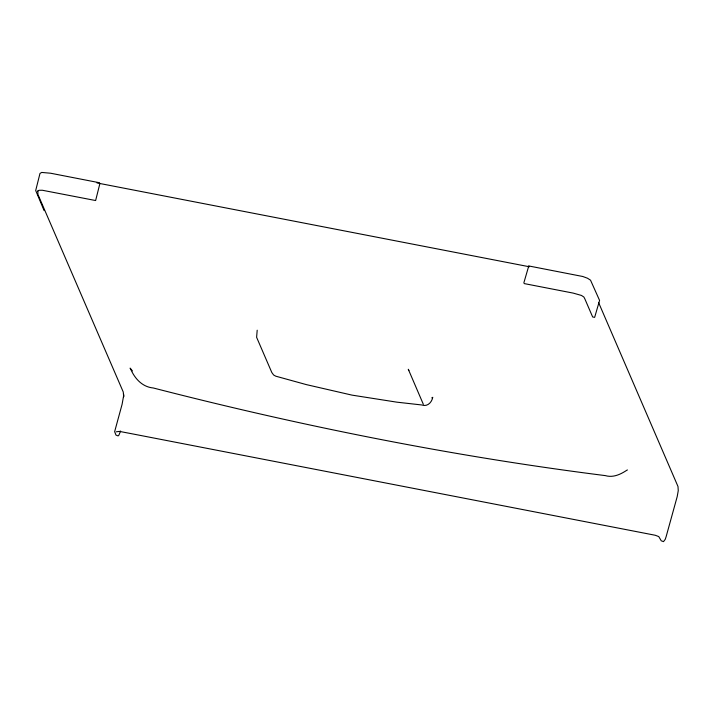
<?xml version="1.0" encoding="UTF-8"?>
<svg xmlns="http://www.w3.org/2000/svg" width="714" height="714" viewBox="0 0 714 714"><rect width="100%" height="100%" fill="white"/><g stroke="black" fill="none" stroke-linecap="round" stroke-linejoin="round"><path stroke-width="1.07" d="M123.665 394.226L123.674 396.761L123.263 392.022L37.896 194.36L37.904 191.057M123.665 395.529L122.094 404.311L114.642 431.675L115.989 435.103L118.105 435.915L118.836 435.29L120.612 431.006M37.663 191.049L39.047 190.29L42.349 190.254L95.631 200.536L99.88 183.596M116.257 431.809L119.416 431.39L134.25 434.228L655.238 535.259L658.754 536.571L661.253 540.81L663.511 541.623L665.225 539.373L666.108 536.732L677.202 496.605L678.264 490.625L677.988 486.493L598.6 302.593M523.862 282.798L528.735 266.054M432.443 397.644L431.916 397.93L432.782 397.287C431.738 402.464 427.4 407.069 421.715 404.963L396.886 402.169L351.975 395.119L306.351 384.614L275.747 376.18L273.614 374.984L271.811 372.503L256.612 337.303L257.192 330.207M627.454 469.964L626.963 470.151C620.546 474.426 613.13 477.907 605.329 475.613C452.926 456.38 302.058 426.249 153.323 387.988C142.157 386.979 134.616 378.42 130.439 368.576L130.091 368.138L132.411 370.896M528.842 265.974L582.758 276.488L587.515 278.237L590.532 280.183L599.581 300.433L594.646 317.364L592.656 316.98L584.802 298.782L583.856 297.006L581.428 295.435L573.163 293.097L524.147 283.574M99.594 182.766L50.596 173.225L41.707 172.431L39.975 173.457L35.7 190.531L44.134 210.648M96.997 182.945L529.404 266.768M423.34 404.294L408.301 369.272L408.827 370.584"/></g></svg>
